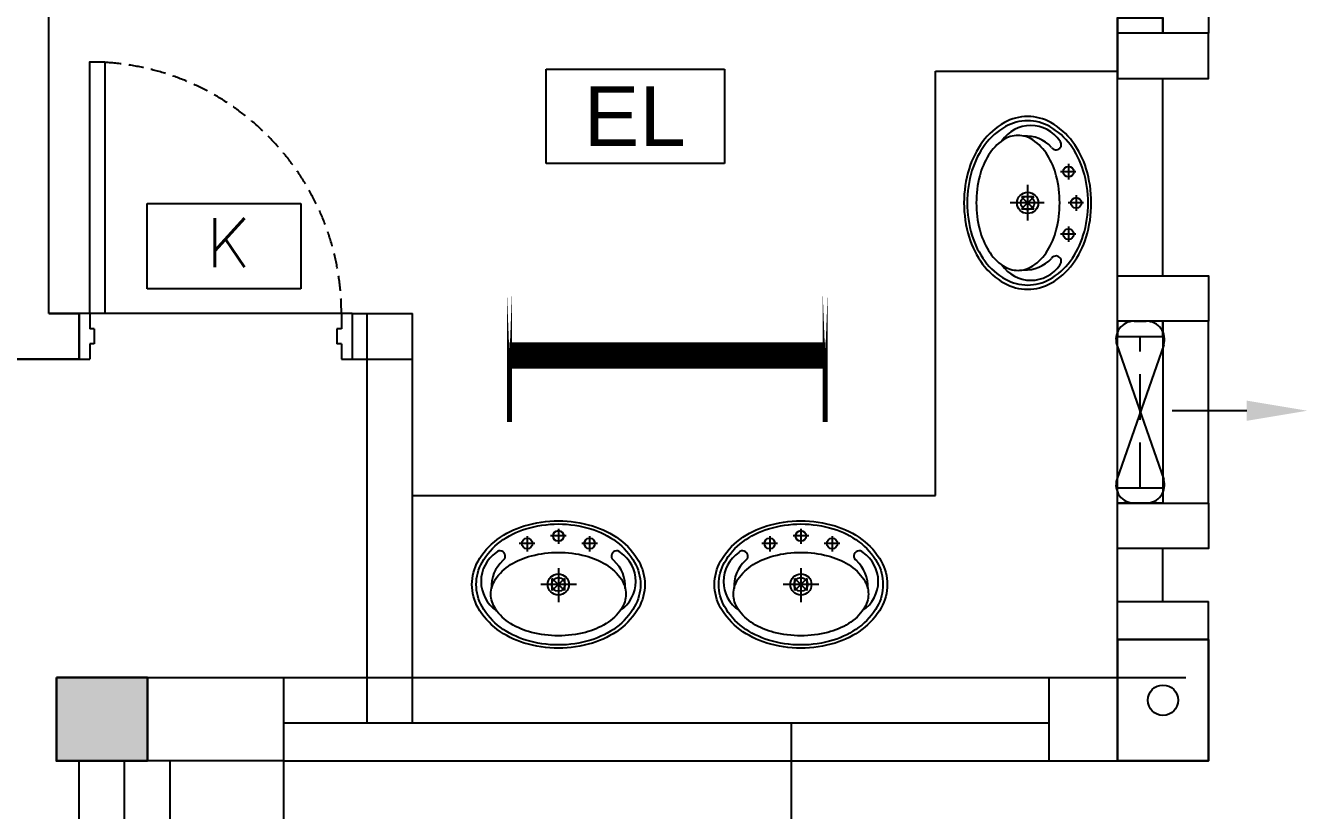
# Model space of a CAD drawing. Header units: inches. Extents: x -86408137 to 595769, y 1041006 to 3160331.
# Drawn here: x 297386 to 301614, y 1070345 to 1072933 of the extents above; entities that cross this region are included whole.
import ezdxf

# ---------------------------------------------------------------- set-up
doc = ezdxf.new("R2010")
doc.units = ezdxf.units.IN
doc.header["$MEASUREMENT"] = 0
doc.linetypes.add('DASHED', pattern=[0.75, 0.5, -0.25])
doc.linetypes.add('HIDDEN', pattern=[0.375, 0.25, -0.125])
doc.layers.add('BOMBA', color=22, linetype='Continuous', lineweight=25)
doc.layers.add('COLUMN', color=8, linetype='Continuous', lineweight=30)
for name, color, linetype in [('DOOR', 2, 'Continuous'), ('DOWNPIPE', 8, 'Continuous'), ('E-LIGHT', 4, 'Continuous'), ('FITTING', 8, 'Continuous'), ('LAMPU', 7, 'Continuous'), ('LIGHT', 4, 'Continuous'), ('LW', 2, 'Continuous'), ('LWALL', 8, 'Continuous'), ('ORIGIN', 8, 'Continuous'), ('ROOF', 2, 'Continuous'), ('SAN', 8, 'Continuous'), ('WALL', 1, 'Continuous'), ('WIN', 9, 'Continuous')]:
    doc.layers.add(name, color=color, linetype=linetype)
doc.styles.add('SANSSERIF', font='SAS_____.pfb', dxfattribs={"width": 0.7, "height": 700})
doc.styles.add('SIMPLEX', font='simplex.shx', dxfattribs={"width": 0.8})

# ---------------------------------------------------------------- blocks, each defined once
blk = doc.blocks.new('Dp900')
at = {"layer": 'DOOR', "color": 4}
for p, q in [((35, 150), (0, 150)), ((35, 150), (35, 100)), ((900, 150), (865, 150)), ((865, 150), (865, 100)), ((50, 100), (35, 100)), ((50, 100), (50, 50)), ((850, 100), (850, 50)), ((865, 100), (850, 100)), ((50, 50), (35, 50)), ((35, 50), (35, 0)), ((865, 50), (850, 50)), ((865, 50), (865, 0)), ((0, 0), (35, 0)), ((865, 0), (900, 0))]:
    blk.add_line(p, q, dxfattribs=at)
at = {"layer": 'DOOR', "color": 1}
for p, q in [((0, 150), (0, 0)), ((0, 150), (0, 0)), ((900, 150), (900, 0)), ((900, 150), (900, 0))]:
    blk.add_line(p, q, dxfattribs=at)
at = {"layer": 'DOOR'}
blk.add_lwpolyline([(35, 150), (35, 980), (85, 980), (85, 150)], close=True, dxfattribs=at)
at = {"layer": 'DOOR', "color": 9, "linetype": 'DASHED', "ltscale": 100}
blk.add_arc((35, 150), 830, 360, 86.5464, dxfattribs=at)
blk = doc.blocks.new('W22')
at = {"layer": 'LW', "color": 2}
blk.add_line((-2456199, -908620.8), (-2456199, -908020.8), dxfattribs=at)
at = {"layer": 'WALL'}
for points in [[(-2456499, -908020.8), (-2456499, -907870.8), (-2456199, -907870.8), (-2456199, -908020.8)], [(-2456499, -908770.8), (-2456499, -908620.8), (-2456199, -908620.8), (-2456199, -908770.8)]]:
    blk.add_lwpolyline(points, close=True, dxfattribs=at)
at = {"layer": 'WIN', "linetype": 'HIDDEN', "ltscale": 600}
blk.add_line((-2456424, -908570.8), (-2456424, -908070.8), dxfattribs=at)
at = {"layer": 'WIN'}
blk.add_line((-2456499, -908570.8), (-2456349, -908570.8), dxfattribs=at)
blk.add_lwpolyline([(-2456349, -908020.8), (-2456349, -908620.8), (-2456499, -908620.8), (-2456499, -908020.8)], dxfattribs=at)
blk.add_lwpolyline([(-2456349, -908070.8), (-2456349, -908020.8), (-2456499, -908020.8), (-2456499, -908070.8)], close=True, dxfattribs=at)
blk = doc.blocks.new('ZPO')
at = {"layer": 'ORIGIN'}
for p, q in [((-20, 20), (-20, -20)), ((-20, 20), (20, -20)), ((-20, -20), (20, 20)), ((20, -20), (20, 20))]:
    blk.add_line(p, q, dxfattribs=at)
blk = doc.blocks.new('Ef')
at = {"layer": 'LIGHT', "color": 7}
blk.add_line((3.8, 348.3), (3.8, 102.4), dxfattribs=at)
at = {"layer": 'LIGHT'}
for p, q in [((-213.6, -80.3), (230.6, 74.4)), ((-213.6, 74.4), (230.6, -80.3)), ((-291.5, -23), (-291.5, 17.1)), ((308.5, 17.1), (308.5, -23))]:
    blk.add_line(p, q, dxfattribs=at)
for centre, start, end in [((-231.5, 17.1), 72.6318, 180), ((248.5, 17.1), 0, 107.3682), ((-231.5, -23), 180, 287.3682), ((248.5, -23), 252.6318, 0)]:
    blk.add_arc(centre, 60, start, end, dxfattribs=at)
at = {"layer": 'LIGHT', "color": 7}
blk.add_solid([(-29.5, 348.3), (37.1, 348.3), (3.8, 548.3)], dxfattribs=at)
blk = doc.blocks.new('emergency light R')
at = {"layer": 'LAMPU', "color": 6, "linetype": 'Continuous'}
for p, q in [((0, 4.9), (0, 247.7)), ((0, 247.7), (459.3, 247.7)), ((459.3, 247.7), (459.3, 4.9)), ((459.3, 4.9), (0, 4.9))]:
    blk.add_line(p, q, dxfattribs=at)
at = {"layer": 'LAMPU', "color": 6, "linetype": 'Continuous', "style": 'SANSSERIF'}
blk.add_text('EL', height=153.77, dxfattribs=at).set_placement((97, 50))

msp = doc.modelspace()

# ---------------------------------------------------------------- hatches: boundary and pattern name
at = {"layer": 'COLUMN'}
msp.add_hatch(color=256, dxfattribs=at).paths.add_polyline_path([(297487.4, 1070783.1), (297787.4, 1070783.1), (297787.4, 1070508.1), (297487.4, 1070508.1)])

# ---------------------------------------------------------------- linework, layer by layer
at = {"layer": 'BOMBA', "color": 8, "linetype": 'ByBlock', "ltscale": 10}
for p, q in [((297786.7, 1072345.6), (298293.6, 1072345.6)), ((297786.7, 1072064.9), (297786.7, 1072345.6)), ((297786.7, 1072345.6), (298293.6, 1072345.6)), ((297786.7, 1072064.9), (297786.7, 1072345.6)), ((298293.6, 1072345.6), (298293.6, 1072064.9)), ((298293.6, 1072345.6), (298293.6, 1072064.9)), ((298293.6, 1072064.9), (297786.7, 1072064.9)), ((298293.6, 1072064.9), (297786.7, 1072064.9))]:
    msp.add_line(p, q, dxfattribs=at)
at = {"layer": 'BOMBA', "color": 3, "linetype": 'ByBlock', "ltscale": 10}
for p, q in [((297786.7, 1072345.6), (298293.6, 1072345.6)), ((297786.7, 1072064.9), (297786.7, 1072345.6)), ((298293.6, 1072345.6), (298293.6, 1072064.9)), ((298293.6, 1072064.9), (297786.7, 1072064.9))]:
    msp.add_line(p, q, dxfattribs=at)
at = {"layer": 'COLUMN'}
for points in [[(301287.4, 1070908.1), (300987.4, 1070908.1), (300987.4, 1070508.1), (301287.4, 1070508.1)], [(301287.4, 1070908.1), (300987.4, 1070908.1), (300987.4, 1070508.1), (301287.4, 1070508.1)], [(297487.4, 1070783.1), (297787.4, 1070783.1), (297787.4, 1070508.1), (297487.4, 1070508.1)], [(297487.4, 1070783.1), (297787.4, 1070783.1), (297787.4, 1070508.1), (297487.4, 1070508.1)]]:
    msp.add_lwpolyline(points, close=True, dxfattribs=at)
at = {"layer": 'DOWNPIPE'}
msp.add_circle((301137.4, 1070708.1), 50, dxfattribs=at)
msp.add_circle((301137.4, 1070708.1), 50, dxfattribs=at)
at = {"layer": 'FITTING', "color": 3, "const_width": 17.4}
for points in [[(298981.8, 1072063.1), (298981.8, 1071625.6)], [(300023.2, 1072063.1), (300023.2, 1071625.6)]]:
    msp.add_lwpolyline(points, close=True, dxfattribs=at)
at = {"layer": 'FITTING', "color": 3, "const_width": 86.8}
msp.add_lwpolyline([(298981.8, 1071844.4), (300023.2, 1071844.4)], dxfattribs=at)
at = {"layer": 'LW'}
for p, q in [((298462.4, 1071983.1), (297562.4, 1071983.1)), ((298462.4, 1071983.1), (297562.4, 1071983.1)), ((297862.4, 1069433.1), (297862.4, 1070508.1)), ((297862.4, 1069433.1), (297862.4, 1070508.1))]:
    msp.add_line(p, q, dxfattribs=at)
at = {"layer": 'LW', "linetype": 'HIDDEN', "ltscale": 1200}
msp.add_line((298237.4, 1063908.1), (298237.4, 1070633.1), dxfattribs=at)
at = {"layer": 'LWALL'}
for p, q in [((300387.4, 1072783.1), (300987.4, 1072783.1)), ((300387.4, 1071383.1), (300387.4, 1072783.1)), ((300387.4, 1072783.1), (300987.4, 1072783.1)), ((300387.4, 1071383.1), (300387.4, 1072783.1)), ((298662.4, 1071383.1), (300387.4, 1071383.1)), ((298662.4, 1071383.1), (300387.4, 1071383.1))]:
    msp.add_line(p, q, dxfattribs=at)
at = {"layer": 'ROOF', "linetype": 'Continuous', "ltscale": 2000}
msp.add_lwpolyline([(298237.4, 1063433.1), (299912.4, 1063433.1), (299912.4, 1070633.1)], dxfattribs=at)
at = {"layer": 'SAN'}
for p, q in [((300825.9, 1072476.8), (300825.9, 1072425.3)), ((300825.9, 1072476.8), (300825.9, 1072425.3)), ((300849.9, 1072451.1), (300799.9, 1072451.1)), ((300849.9, 1072451.1), (300799.9, 1072451.1)), ((300690.9, 1072407.4), (300690.9, 1072289.9)), ((300690.9, 1072407.4), (300690.9, 1072289.9)), ((300745.1, 1072348.1), (300632.9, 1072348.1)), ((300745.1, 1072348.1), (300632.9, 1072348.1)), ((300874.9, 1072348.1), (300824.9, 1072348.1)), ((300874.9, 1072348.1), (300824.9, 1072348.1)), ((300850.9, 1072373.8), (300850.9, 1072322.3)), ((300850.9, 1072373.8), (300850.9, 1072322.3)), ((300825.9, 1072270.8), (300825.9, 1072219.3)), ((300825.9, 1072270.8), (300825.9, 1072219.3)), ((300849.9, 1072245.1), (300799.9, 1072245.1)), ((300849.9, 1072245.1), (300799.9, 1072245.1)), ((299040.1, 1071248.7), (299040.1, 1071198.7)), ((299040.1, 1071248.7), (299040.1, 1071198.7)), ((299168.8, 1071249.7), (299117.3, 1071249.7)), ((299168.8, 1071249.7), (299117.3, 1071249.7)), ((299143.1, 1071273.7), (299143.1, 1071223.7)), ((299143.1, 1071273.7), (299143.1, 1071223.7)), ((299246.1, 1071248.7), (299246.1, 1071198.7)), ((299246.1, 1071248.7), (299246.1, 1071198.7)), ((299840.1, 1071248.7), (299840.1, 1071198.7)), ((299840.1, 1071248.7), (299840.1, 1071198.7)), ((299968.8, 1071249.7), (299917.3, 1071249.7)), ((299968.8, 1071249.7), (299917.3, 1071249.7)), ((299943.1, 1071273.7), (299943.1, 1071223.7)), ((299943.1, 1071273.7), (299943.1, 1071223.7)), ((300046.1, 1071248.7), (300046.1, 1071198.7)), ((300046.1, 1071248.7), (300046.1, 1071198.7)), ((299065.8, 1071224.7), (299014.3, 1071224.7)), ((299065.8, 1071224.7), (299014.3, 1071224.7)), ((299271.8, 1071224.7), (299220.3, 1071224.7)), ((299271.8, 1071224.7), (299220.3, 1071224.7)), ((299865.8, 1071224.7), (299814.3, 1071224.7)), ((299865.8, 1071224.7), (299814.3, 1071224.7)), ((300071.8, 1071224.7), (300020.3, 1071224.7)), ((300071.8, 1071224.7), (300020.3, 1071224.7)), ((299143.1, 1071143.9), (299143.1, 1071031.7)), ((299143.1, 1071143.9), (299143.1, 1071031.7)), ((299943.1, 1071143.9), (299943.1, 1071031.7)), ((299943.1, 1071143.9), (299943.1, 1071031.7)), ((299202.4, 1071089.7), (299084.9, 1071089.7)), ((299202.4, 1071089.7), (299084.9, 1071089.7)), ((300002.4, 1071089.7), (299884.9, 1071089.7)), ((300002.4, 1071089.7), (299884.9, 1071089.7))]:
    msp.add_line(p, q, dxfattribs=at)
for points in [[(300690.9, 1072633.1, 0.128734), (300614.1, 1072613, 0.10631), (300542.4, 1072549.6, 0.084902), (300497.7, 1072460.6, 0.074193), (300480.9, 1072348.1, 0.074193), (300497.7, 1072235.5, 0.084902), (300542.4, 1072146.5, 0.10631), (300614.1, 1072083.2, 0.128734), (300690.9, 1072063.1, 0.128734), (300767.7, 1072083.2, 0.10631), (300839.4, 1072146.5, 0.084902), (300884.1, 1072235.5, 0.074193), (300900.9, 1072348.1, 0.074193), (300884.1, 1072460.6, 0.084902), (300839.4, 1072549.6, 0.10631), (300767.7, 1072613, 0.128734)], [(300690.9, 1072633.1, 0.128734), (300614.1, 1072613, 0.10631), (300542.4, 1072549.6, 0.084902), (300497.7, 1072460.6, 0.074193), (300480.9, 1072348.1, 0.074193), (300497.7, 1072235.5, 0.084902), (300542.4, 1072146.5, 0.10631), (300614.1, 1072083.2, 0.128734), (300690.9, 1072063.1, 0.128734), (300767.7, 1072083.2, 0.10631), (300839.4, 1072146.5, 0.084902), (300884.1, 1072235.5, 0.074193), (300900.9, 1072348.1, 0.074193), (300884.1, 1072460.6, 0.084902), (300839.4, 1072549.6, 0.10631), (300767.7, 1072613, 0.128734)], [(300690.9, 1072618.8, 0.128734), (300617.9, 1072599.7, 0.10631), (300549.8, 1072539.5, 0.084902), (300507.4, 1072455, 0.074193), (300491.4, 1072348.1, 0.074193), (300507.4, 1072241.2, 0.084902), (300549.8, 1072156.6, 0.10631), (300617.9, 1072096.4, 0.128734), (300690.9, 1072077.3, 0.128734), (300763.9, 1072096.4, 0.10631), (300832, 1072156.6, 0.084902), (300874.5, 1072241.2, 0.074193), (300890.4, 1072348.1, 0.074193), (300874.5, 1072455, 0.084902), (300832, 1072539.5, 0.10631), (300763.9, 1072599.7, 0.128734)], [(300690.9, 1072618.8, 0.128734), (300617.9, 1072599.7, 0.10631), (300549.8, 1072539.5, 0.084902), (300507.4, 1072455, 0.074193), (300491.4, 1072348.1, 0.074193), (300507.4, 1072241.2, 0.084902), (300549.8, 1072156.6, 0.10631), (300617.9, 1072096.4, 0.128734), (300690.9, 1072077.3, 0.128734), (300763.9, 1072096.4, 0.10631), (300832, 1072156.6, 0.084902), (300874.5, 1072241.2, 0.074193), (300890.4, 1072348.1, 0.074193), (300874.5, 1072455, 0.084902), (300832, 1072539.5, 0.10631), (300763.9, 1072599.7, 0.128734)], [(300659.2, 1072570.6, 0.148706), (300610.5, 1072555.8, 0.107099), (300562, 1072505.4, 0.07588), (300532.9, 1072437, 0.062731), (300521.7, 1072348.1, 0.062731), (300532.9, 1072259.1, 0.07588), (300562, 1072190.7, 0.107099), (300610.5, 1072140.4, 0.148706), (300659.2, 1072125.6, 0.148706), (300707.9, 1072140.4, 0.107099), (300756.4, 1072190.7, 0.07588), (300785.5, 1072259.1, 0.062731), (300796.7, 1072348.1, 0.062731), (300785.5, 1072437, 0.07588), (300756.4, 1072505.4, 0.107099), (300707.9, 1072555.8, 0.148706)], [(300659.2, 1072570.6, 0.148706), (300610.5, 1072555.8, 0.107099), (300562, 1072505.4, 0.07588), (300532.9, 1072437, 0.062731), (300521.7, 1072348.1, 0.062731), (300532.9, 1072259.1, 0.07588), (300562, 1072190.7, 0.107099), (300610.5, 1072140.4, 0.148706), (300659.2, 1072125.6, 0.148706), (300707.9, 1072140.4, 0.107099), (300756.4, 1072190.7, 0.07588), (300785.5, 1072259.1, 0.062731), (300796.7, 1072348.1, 0.062731), (300785.5, 1072437, 0.07588), (300756.4, 1072505.4, 0.107099), (300707.9, 1072555.8, 0.148706)], [(299428.1, 1071089.7, -0.128734), (299408, 1071012.9, -0.10631), (299344.6, 1070941.2, -0.084902), (299255.6, 1070896.5, -0.074193), (299143.1, 1070879.7, -0.074193), (299030.5, 1070896.5, -0.084902), (298941.6, 1070941.2, -0.10631), (298878.2, 1071012.9, -0.128734), (298858.1, 1071089.7, -0.128734), (298878.2, 1071166.5, -0.10631), (298941.6, 1071238.2, -0.084902), (299030.5, 1071282.9, -0.074193), (299143.1, 1071299.7, -0.074193), (299255.6, 1071282.9, -0.084902), (299344.6, 1071238.2, -0.10631), (299408, 1071166.5, -0.128734)], [(299428.1, 1071089.7, -0.128734), (299408, 1071012.9, -0.10631), (299344.6, 1070941.2, -0.084902), (299255.6, 1070896.5, -0.074193), (299143.1, 1070879.7, -0.074193), (299030.5, 1070896.5, -0.084902), (298941.6, 1070941.2, -0.10631), (298878.2, 1071012.9, -0.128734), (298858.1, 1071089.7, -0.128734), (298878.2, 1071166.5, -0.10631), (298941.6, 1071238.2, -0.084902), (299030.5, 1071282.9, -0.074193), (299143.1, 1071299.7, -0.074193), (299255.6, 1071282.9, -0.084902), (299344.6, 1071238.2, -0.10631), (299408, 1071166.5, -0.128734)], [(299413.8, 1071089.7, -0.128734), (299394.7, 1071016.7, -0.10631), (299334.5, 1070948.6, -0.084902), (299250, 1070906.2, -0.074193), (299143.1, 1070890.2, -0.074193), (299036.2, 1070906.2, -0.084902), (298951.6, 1070948.6, -0.10631), (298891.4, 1071016.7, -0.128734), (298872.3, 1071089.7, -0.128734), (298891.4, 1071162.7, -0.10631), (298951.6, 1071230.8, -0.084902), (299036.2, 1071273.3, -0.074193), (299143.1, 1071289.2, -0.074193), (299250, 1071273.3, -0.084902), (299334.5, 1071230.8, -0.10631), (299394.7, 1071162.7, -0.128734)], [(299413.8, 1071089.7, -0.128734), (299394.7, 1071016.7, -0.10631), (299334.5, 1070948.6, -0.084902), (299250, 1070906.2, -0.074193), (299143.1, 1070890.2, -0.074193), (299036.2, 1070906.2, -0.084902), (298951.6, 1070948.6, -0.10631), (298891.4, 1071016.7, -0.128734), (298872.3, 1071089.7, -0.128734), (298891.4, 1071162.7, -0.10631), (298951.6, 1071230.8, -0.084902), (299036.2, 1071273.3, -0.074193), (299143.1, 1071289.2, -0.074193), (299250, 1071273.3, -0.084902), (299334.5, 1071230.8, -0.10631), (299394.7, 1071162.7, -0.128734)], [(300228.1, 1071089.7, -0.128734), (300208, 1071012.9, -0.10631), (300144.6, 1070941.2, -0.084902), (300055.6, 1070896.5, -0.074193), (299943.1, 1070879.7, -0.074193), (299830.5, 1070896.5, -0.084902), (299741.6, 1070941.2, -0.10631), (299678.2, 1071012.9, -0.128734), (299658.1, 1071089.7, -0.128734), (299678.2, 1071166.5, -0.10631), (299741.6, 1071238.2, -0.084902), (299830.5, 1071282.9, -0.074193), (299943.1, 1071299.7, -0.074193), (300055.6, 1071282.9, -0.084902), (300144.6, 1071238.2, -0.10631), (300208, 1071166.5, -0.128734)], [(300228.1, 1071089.7, -0.128734), (300208, 1071012.9, -0.10631), (300144.6, 1070941.2, -0.084902), (300055.6, 1070896.5, -0.074193), (299943.1, 1070879.7, -0.074193), (299830.5, 1070896.5, -0.084902), (299741.6, 1070941.2, -0.10631), (299678.2, 1071012.9, -0.128734), (299658.1, 1071089.7, -0.128734), (299678.2, 1071166.5, -0.10631), (299741.6, 1071238.2, -0.084902), (299830.5, 1071282.9, -0.074193), (299943.1, 1071299.7, -0.074193), (300055.6, 1071282.9, -0.084902), (300144.6, 1071238.2, -0.10631), (300208, 1071166.5, -0.128734)], [(300213.8, 1071089.7, -0.128734), (300194.7, 1071016.7, -0.10631), (300134.5, 1070948.6, -0.084902), (300050, 1070906.2, -0.074193), (299943.1, 1070890.2, -0.074193), (299836.2, 1070906.2, -0.084902), (299751.6, 1070948.6, -0.10631), (299691.4, 1071016.7, -0.128734), (299672.3, 1071089.7, -0.128734), (299691.4, 1071162.7, -0.10631), (299751.6, 1071230.8, -0.084902), (299836.2, 1071273.3, -0.074193), (299943.1, 1071289.2, -0.074193), (300050, 1071273.3, -0.084902), (300134.5, 1071230.8, -0.10631), (300194.7, 1071162.7, -0.128734)], [(300213.8, 1071089.7, -0.128734), (300194.7, 1071016.7, -0.10631), (300134.5, 1070948.6, -0.084902), (300050, 1070906.2, -0.074193), (299943.1, 1070890.2, -0.074193), (299836.2, 1070906.2, -0.084902), (299751.6, 1070948.6, -0.10631), (299691.4, 1071016.7, -0.128734), (299672.3, 1071089.7, -0.128734), (299691.4, 1071162.7, -0.10631), (299751.6, 1071230.8, -0.084902), (299836.2, 1071273.3, -0.074193), (299943.1, 1071289.2, -0.074193), (300050, 1071273.3, -0.084902), (300134.5, 1071230.8, -0.10631), (300194.7, 1071162.7, -0.128734)], [(299365.6, 1071058, -0.148706), (299350.8, 1071009.3, -0.107099), (299300.4, 1070960.8, -0.07588), (299232.1, 1070931.7, -0.062731), (299143.1, 1070920.5, -0.062731), (299054.1, 1070931.7, -0.07588), (298985.7, 1070960.8, -0.107099), (298935.4, 1071009.3, -0.148706), (298920.6, 1071058, -0.148706), (298935.4, 1071106.7, -0.107099), (298985.7, 1071155.2, -0.07588), (299054.1, 1071184.3, -0.062731), (299143.1, 1071195.5, -0.062731), (299232.1, 1071184.3, -0.07588), (299300.4, 1071155.2, -0.107099), (299350.8, 1071106.7, -0.148706)], [(299365.6, 1071058, -0.148706), (299350.8, 1071009.3, -0.107099), (299300.4, 1070960.7, -0.07588), (299232.1, 1070931.7, -0.062731), (299143.1, 1070920.5, -0.062731), (299054.1, 1070931.7, -0.07588), (298985.7, 1070960.7, -0.107099), (298935.4, 1071009.3, -0.148706), (298920.6, 1071058, -0.148706), (298935.4, 1071106.7, -0.107099), (298985.7, 1071155.2, -0.07588), (299054.1, 1071184.3, -0.062731), (299143.1, 1071195.5, -0.062731), (299232.1, 1071184.3, -0.07588), (299300.4, 1071155.2, -0.107099), (299350.8, 1071106.7, -0.148706)], [(300165.6, 1071058, -0.148706), (300150.8, 1071009.3, -0.107099), (300100.4, 1070960.8, -0.07588), (300032.1, 1070931.7, -0.062731), (299943.1, 1070920.5, -0.062731), (299854.1, 1070931.7, -0.07588), (299785.7, 1070960.8, -0.107099), (299735.4, 1071009.3, -0.148706), (299720.6, 1071058, -0.148706), (299735.4, 1071106.7, -0.107099), (299785.7, 1071155.2, -0.07588), (299854.1, 1071184.3, -0.062731), (299943.1, 1071195.5, -0.062731), (300032.1, 1071184.3, -0.07588), (300100.4, 1071155.2, -0.107099), (300150.8, 1071106.7, -0.148706)], [(300165.6, 1071058, -0.148706), (300150.8, 1071009.3, -0.107099), (300100.4, 1070960.7, -0.07588), (300032.1, 1070931.7, -0.062731), (299943.1, 1070920.5, -0.062731), (299854.1, 1070931.7, -0.07588), (299785.7, 1070960.7, -0.107099), (299735.4, 1071009.3, -0.148706), (299720.6, 1071058, -0.148706), (299735.4, 1071106.7, -0.107099), (299785.7, 1071155.2, -0.07588), (299854.1, 1071184.3, -0.062731), (299943.1, 1071195.5, -0.062731), (300032.1, 1071184.3, -0.07588), (300100.4, 1071155.2, -0.107099), (300150.8, 1071106.7, -0.148706)]]:
    msp.add_lwpolyline(points, format="xyb", close=True, dxfattribs=at)
for centre, radius in [((300825.9, 1072451.1), 17.5), ((300825.9, 1072451.1), 17.5), ((300690.9, 1072348.1), 35), ((300690.9, 1072348.1), 35), ((300690.9, 1072348.1), 22.5), ((300690.9, 1072348.1), 22.5), ((300850.9, 1072348.1), 17.5), ((300850.9, 1072348.1), 17.5), ((300825.9, 1072245.1), 17.5), ((300825.9, 1072245.1), 17.5), ((299040.1, 1071224.7), 17.5), ((299040.1, 1071224.7), 17.5), ((299143.1, 1071249.7), 17.5), ((299143.1, 1071249.7), 17.5), ((299246.1, 1071224.7), 17.5), ((299246.1, 1071224.7), 17.5), ((299840.1, 1071224.7), 17.5), ((299840.1, 1071224.7), 17.5), ((299943.1, 1071249.7), 17.5), ((299943.1, 1071249.7), 17.5), ((300046.1, 1071224.7), 17.5), ((300046.1, 1071224.7), 17.5), ((299143.1, 1071089.7), 35), ((299143.1, 1071089.7), 35), ((299943.1, 1071089.7), 35), ((299943.1, 1071089.7), 35), ((299143.1, 1071089.7), 22.5), ((299143.1, 1071089.7), 22.5), ((299943.1, 1071089.7), 22.5), ((299943.1, 1071089.7), 22.5)]:
    msp.add_circle(centre, radius, dxfattribs=at)
for centre, radius, start, end in [((300701.4, 1072487.8), 115.5, 34.3843, 145.9122), ((300701.4, 1072487.8), 115.5, 34.3843, 145.9122), ((300684.7, 1072454.2), 114.6, 42.2084, 93.6092), ((300684.7, 1072454.2), 114.6, 42.2084, 93.6092), ((300784.5, 1072540.4), 17.5, 211.6026, 45.863), ((300784.5, 1072540.4), 17.5, 211.6026, 45.863), ((300784.5, 1072155.7), 17.5, 314.137, 148.3974), ((300784.5, 1072155.7), 17.5, 314.137, 148.3974), ((300701.4, 1072208.4), 115.5, 214.0878, 325.6157), ((300701.4, 1072208.4), 115.5, 214.0878, 325.6157), ((300684.7, 1072241.9), 114.6, 266.3908, 317.7916), ((300684.7, 1072241.9), 114.6, 266.3908, 317.7916), ((298950.7, 1071183.3), 17.5, 301.6026, 135.863), ((298950.7, 1071183.3), 17.5, 301.6026, 135.863), ((299335.4, 1071183.3), 17.5, 44.137, 238.3974), ((299335.4, 1071183.3), 17.5, 44.137, 238.3974), ((299750.7, 1071183.3), 17.5, 301.6026, 135.863), ((299750.7, 1071183.3), 17.5, 301.6026, 135.863), ((300135.4, 1071183.3), 17.5, 44.137, 238.3974), ((300135.4, 1071183.3), 17.5, 44.137, 238.3974), ((299003.4, 1071100.2), 115.5, 124.3843, 235.9122), ((299003.4, 1071100.2), 115.5, 124.3843, 235.9122), ((299036.9, 1071083.5), 114.6, 132.2084, 183.6092), ((299036.9, 1071083.5), 114.6, 132.2084, 183.6092), ((299249.2, 1071083.5), 114.6, 356.3908, 47.7916), ((299249.2, 1071083.5), 114.6, 356.3908, 47.7916), ((299282.8, 1071100.2), 115.5, 304.0878, 55.6157), ((299282.8, 1071100.2), 115.5, 304.0878, 55.6157), ((299803.4, 1071100.2), 115.5, 124.3843, 235.9122), ((299803.4, 1071100.2), 115.5, 124.3843, 235.9122), ((299836.9, 1071083.5), 114.6, 132.2084, 183.6092), ((299836.9, 1071083.5), 114.6, 132.2084, 183.6092), ((300049.2, 1071083.5), 114.6, 356.3908, 47.7916), ((300049.2, 1071083.5), 114.6, 356.3908, 47.7916), ((300082.8, 1071100.2), 115.5, 304.0878, 55.6157), ((300082.8, 1071100.2), 115.5, 304.0878, 55.6157)]:
    msp.add_arc(centre, radius, start, end, dxfattribs=at)
at = {"layer": 'WALL'}
for p, q in [((297462.4, 1071983.1), (297462.4, 1075783.1)), ((297462.4, 1071983.1), (297462.4, 1075783.1)), ((300987.4, 1071958.1), (300987.4, 1072908.1)), ((300987.4, 1071958.1), (300987.4, 1072908.1)), ((301137.4, 1072108.1), (301137.4, 1072758.1)), ((301137.4, 1072108.1), (301137.4, 1072758.1)), ((297462.4, 1071983.1), (297562.4, 1071983.1)), ((297462.4, 1071983.1), (297562.4, 1071983.1)), ((297562.4, 1071983.1), (297462.4, 1071983.1)), ((297562.4, 1071833.1), (297562.4, 1071983.1)), ((297562.4, 1071833.1), (297562.4, 1071983.1)), ((297562.4, 1071833.1), (297562.4, 1071983.1)), ((298462.4, 1071983.1), (298462.4, 1071833.1)), ((298462.4, 1071983.1), (298662.4, 1071983.1)), ((298462.4, 1071983.1), (298462.4, 1071833.1)), ((298462.4, 1071983.1), (298662.4, 1071983.1)), ((298512.4, 1070633.1), (298512.4, 1071983.1)), ((298512.4, 1070633.1), (298512.4, 1071983.1)), ((298662.4, 1070633.1), (298662.4, 1071983.1)), ((298662.4, 1070633.1), (298662.4, 1071983.1)), ((297212.4, 1071833.1), (297562.4, 1071833.1)), ((297212.4, 1071833.1), (297562.4, 1071833.1)), ((297562.4, 1071833.1), (297212.4, 1071833.1)), ((298462.4, 1071833.1), (298662.4, 1071833.1)), ((298462.4, 1071833.1), (298662.4, 1071833.1)), ((300987.4, 1070783.1), (300987.4, 1071358.1)), ((300987.4, 1070783.1), (300987.4, 1071358.1)), ((301137.4, 1071033.1), (301137.4, 1071208.1)), ((301137.4, 1071033.1), (301137.4, 1071208.1)), ((300987.4, 1071033.1), (301287.4, 1071033.1)), ((300987.4, 1071033.1), (301287.4, 1071033.1)), ((301287.4, 1070908.1), (301287.4, 1071033.1)), ((301287.4, 1070908.1), (301287.4, 1071033.1)), ((297787.4, 1070783.1), (301212.4, 1070783.1)), ((297787.4, 1070783.1), (301212.4, 1070783.1)), ((298237.4, 1070508.1), (298237.4, 1070783.1)), ((298237.4, 1070508.1), (298237.4, 1070783.1)), ((298237.4, 1070508.1), (298237.4, 1070783.1)), ((298237.4, 1070508.1), (298237.4, 1070783.1)), ((300762.4, 1070508.1), (300762.4, 1070783.1)), ((300762.4, 1070508.1), (300762.4, 1070783.1)), ((297787.4, 1070658.1), (297787.4, 1070508.1)), ((297787.4, 1070658.1), (297787.4, 1070508.1)), ((298237.4, 1070633.1), (300762.4, 1070633.1)), ((298237.4, 1070633.1), (300762.4, 1070633.1)), ((297562.4, 1069458.1), (297562.4, 1070508.1)), ((297562.4, 1069458.1), (297562.4, 1070508.1)), ((297712.4, 1069608.1), (297712.4, 1070508.1)), ((297712.4, 1069608.1), (297712.4, 1070508.1)), ((298237.4, 1070508.1), (297712.4, 1070508.1)), ((298237.4, 1070508.1), (297712.4, 1070508.1)), ((298237.4, 1070508.1), (297712.4, 1070508.1)), ((298237.4, 1070508.1), (297712.4, 1070508.1)), ((300812.4, 1070508.1), (301212.4, 1070508.1)), ((300812.4, 1070508.1), (301287.4, 1070508.1)), ((300812.4, 1070508.1), (301212.4, 1070508.1)), ((300812.4, 1070508.1), (301287.4, 1070508.1))]:
    msp.add_line(p, q, dxfattribs=at)
at = {"layer": 'WIN'}
for p, q in [((297787.4, 1070508.1), (297787.4, 1070783.1)), ((297787.4, 1070508.1), (297787.4, 1070783.1)), ((298237.4, 1070508.1), (300987.4, 1070508.1)), ((298237.4, 1070508.1), (300987.4, 1070508.1))]:
    msp.add_line(p, q, dxfattribs=at)

# ---------------------------------------------------------------- block references
at = {"layer": 'DOOR'}
msp.add_blockref('Dp900', (297562.4, 1071833.1), dxfattribs=at)
msp.add_blockref('Dp900', (297562.4, 1071833.1), dxfattribs=at)
at = {"layer": 'E-LIGHT', "rotation": 270}
msp.add_blockref('Ef', (301065.3, 1071666.6), dxfattribs=at)
at = {"layer": 'LAMPU', "color": 8, "xscale": 1.27951153594687, "yscale": 1.27951153594687, "zscale": 1.27951153594687}
msp.add_blockref('emergency light R', (299102.9, 1072472.2), dxfattribs=at)
at = {"layer": 'SAN', "rotation": 270}
msp.add_blockref('ZPO', (300690.9, 1072348.1), dxfattribs=at)
msp.add_blockref('ZPO', (300690.9, 1072348.1), dxfattribs=at)
at = {"layer": 'SAN', "extrusion": (0, 0, -1), "zscale": -1}
for p in [(-299143.1, 1071089.7), (-299143.1, 1071089.7), (-299943.1, 1071089.7), (-299943.1, 1071089.7)]:
    msp.add_blockref('ZPO', p, dxfattribs=at)
at = {"layer": 'WIN', "xscale": -1, "rotation": 180}
msp.add_blockref('W22', (2757486.4, 164887.3), dxfattribs=at)
msp.add_blockref('W22', (2757486.4, 164887.3), dxfattribs=at)
at = {"layer": 'WIN'}
msp.add_blockref('W22', (2757486.4, 1979978.8), dxfattribs=at)
msp.add_blockref('W22', (2757486.4, 1979978.8), dxfattribs=at)

# ---------------------------------------------------------------- texts
at = {"layer": 'BOMBA', "color": 8, "linetype": 'ByBlock', "ltscale": 10, "style": 'SIMPLEX'}
msp.add_text('K', height=162.1, dxfattribs=at).set_placement((297982.3, 1072136.1))
msp.add_text('K', height=162.1, dxfattribs=at).set_placement((297982.3, 1072136.1))
at = {"layer": 'BOMBA', "color": 3, "linetype": 'ByBlock', "ltscale": 10, "style": 'SIMPLEX'}
msp.add_text('K', height=162.1, dxfattribs=at).set_placement((297982.3, 1072136.1))

doc.saveas('drawing.dxf')
